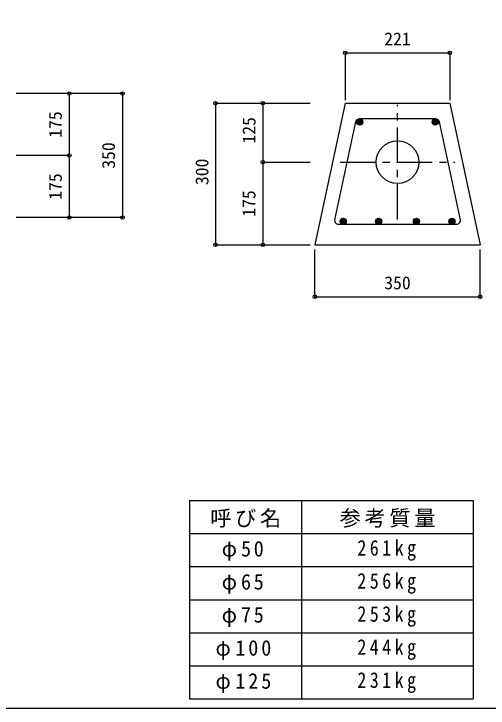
# Model space of a CAD drawing. Units: millimetres at full size, sheet at 1:15, with parts at other scales. Extents: x -2099 to 2101, y -1453 to 1487.
# Drawn here: x 43 to 1047, y -1453 to 17 of the extents above; entities that cross this region are included whole.
import ezdxf
from ezdxf.enums import TextEntityAlignment as Align

# ---------------------------------------------------------------- set-up
doc = ezdxf.new("R2010")
doc.units = ezdxf.units.MM
doc.header["$LTSCALE"] = 15
doc.header["$PDMODE"] = 32
doc.header["$PDSIZE"] = 7.5
doc.linetypes.add('CHAIN1', pattern=[8, 5, -1, 1, -1])
doc.layers.add('0-0', color=7, linetype='Continuous')
doc.layers.add('1-0', color=7, linetype='Continuous')
doc.styles.add('ＭＳ ゴシック', font='')
doc.styles.get('ＭＳ ゴシック').set_extended_font_data('MS Gothic')

msp = doc.modelspace()

# ---------------------------------------------------------------- linework, layer by layer
at = {"layer": '0-0', "color": 4}
for p, q in [((744.33, -65.97), (744.33, -165.97)), ((470.05, -172.47), (570.05, -172.47)), ((470.05, -172.47), (470.05, -472.47)), ((570.05, -172.47), (670.05, -172.47)), ((570.05, -172.47), (570.05, -297.47)), ((570.05, -297.47), (670.05, -297.47)), ((570.05, -297.47), (570.05, -472.47)), ((470.05, -472.47), (570.05, -472.47)), ((570.05, -472.47), (670.05, -472.47)), ((680.05, -582.47), (680.05, -482.47)), ((1030.04, -582.47), (1030.04, -482.47)), ((680.05, -582.47), (1030.04, -582.47))]:
    msp.add_line(p, q, dxfattribs=at)
at = {"layer": '0-0', "color": 3}
for p, q in [((744.33, -172.47), (680.05, -472.47)), ((680.05, -472.47), (1030.04, -472.47))]:
    msp.add_line(p, q, dxfattribs=at)
at = {"layer": '0-0', "color": 4, "linetype": 'CHAIN1'}
for p, q in [((855.05, -418.97), (855.05, -175.97)), ((733.55, -297.47), (976.55, -297.47))]:
    msp.add_line(p, q, dxfattribs=at)
at = {"layer": '0-0', "color": 2}
for p, q in [((722.12, -419.3), (766.48, -212.3)), ((935.79, -205.97), (774.3, -205.97)), ((987.96, -419.26), (943.61, -212.3)), ((729.94, -428.98), (980.14, -428.94))]:
    msp.add_line(p, q, dxfattribs=at)
at = {"layer": '0-0'}
for p, q in [((768.58, -211.79), (775.73, -218.94)), ((768.75, -214.08), (773.44, -218.77)), ((769, -210.09), (777.43, -218.52)), ((769.74, -208.71), (778.81, -217.77)), ((770.75, -207.6), (779.92, -216.77)), ((772, -206.73), (780.79, -215.51)), ((773.55, -206.15), (781.37, -213.97)), ((775.51, -205.99), (781.53, -212.01)), ((928.58, -211.79), (935.73, -218.94)), ((928.75, -214.08), (933.44, -218.77)), ((929, -210.09), (937.43, -218.52)), ((929.74, -208.71), (938.81, -217.77)), ((930.75, -207.6), (939.92, -216.77)), ((932, -206.73), (940.79, -215.51)), ((933.55, -206.15), (941.37, -213.97)), ((935.51, -205.99), (941.53, -212.01)), ((733.58, -421.79), (740.73, -428.94)), ((733.75, -424.08), (738.44, -428.77)), ((734, -420.09), (742.43, -428.52)), ((734.74, -418.71), (743.81, -427.77)), ((735.75, -417.6), (744.92, -426.77)), ((737, -416.73), (745.79, -425.51)), ((738.55, -416.15), (746.37, -423.97)), ((740.51, -415.99), (746.53, -422.01)), ((808.58, -421.79), (815.73, -428.94)), ((808.75, -424.08), (813.44, -428.77)), ((809, -420.09), (817.43, -428.52)), ((809.74, -418.71), (818.81, -427.77)), ((810.75, -417.6), (819.92, -426.77)), ((812, -416.73), (820.79, -425.51)), ((813.55, -416.15), (821.37, -423.97)), ((815.51, -415.99), (821.53, -422.01)), ((888.58, -421.79), (895.73, -428.94)), ((888.75, -424.08), (893.44, -428.77)), ((889, -420.09), (897.43, -428.52)), ((889.74, -418.71), (898.81, -427.77)), ((890.75, -417.6), (899.92, -426.77)), ((892, -416.73), (900.79, -425.51)), ((893.54, -416.15), (901.37, -423.97)), ((895.51, -415.99), (901.53, -422.01)), ((963.58, -421.79), (970.73, -428.94)), ((963.75, -424.08), (968.44, -428.77)), ((964, -420.09), (972.43, -428.52)), ((964.74, -418.71), (973.81, -427.77)), ((965.75, -417.6), (974.92, -426.77)), ((967, -416.73), (975.79, -425.51)), ((968.54, -416.15), (976.37, -423.97)), ((970.51, -415.99), (976.53, -422.01))]:
    msp.add_line(p, q, dxfattribs=at)
at = {"layer": '0-0', "color": 5}
for p, q in [((415.14, -1013.92), (1015.3, -1013.92)), ((415.14, -1013.92), (415.14, -1433.92)), ((652.08, -1013.92), (652.08, -1433.92)), ((1015.3, -1013.92), (1015.3, -1433.92)), ((415.14, -1083.92), (1015.3, -1083.92)), ((415.14, -1153.92), (1015.3, -1153.92)), ((415.14, -1223.92), (1015.3, -1223.92)), ((415.14, -1293.92), (1015.3, -1293.92)), ((415.14, -1363.92), (1015.3, -1363.92)), ((415.14, -1433.92), (1015.3, -1433.92))]:
    msp.add_line(p, q, dxfattribs=at)
msp.add_lwpolyline([(-2099.23, 1486.51), (-2099.23, -1453.49), (2100.77, -1453.49), (2100.77, 1486.51)], dxfattribs=at)
at = {"layer": '0-0', "color": 4}
msp.add_lwpolyline([(744.33, -65.97), (965.76, -65.97), (965.76, -165.97)], dxfattribs=at)
at = {"layer": '0-0', "color": 3}
msp.add_lwpolyline([(744.33, -172.47), (965.76, -172.47), (1030.04, -472.47)], dxfattribs=at)
at = {"layer": '0-0', "color": 2}
for centre in [(775.05, -212.47), (935.05, -212.47), (740.05, -422.47), (815.05, -422.47), (895.04, -422.47), (970.04, -422.47)]:
    msp.add_circle(centre, 6.5, dxfattribs=at)
at = {"layer": '0-0', "color": 3}
msp.add_circle((855.05, -297.47), 45.1, dxfattribs=at)
at = {"layer": '0-0', "color": 2}
for centre, start, end in [((774.3, -213.97), 90, 167.9053), ((935.79, -213.97), 12.09475, 90), ((729.94, -420.98), 167.9053, 270.00892), ((980.14, -420.94), 270.00892, 12.09475)]:
    msp.add_arc(centre, 8, start, end, dxfattribs=at)
at = {"layer": '0-0', "color": 4}
for p in [(744.33, -65.97), (965.76, -65.97), (470.05, -172.47), (570.05, -172.47), (570.05, -297.47), (470.05, -472.47), (570.05, -472.47), (680.05, -582.47), (1030.04, -582.47)]:
    msp.add_point(p, dxfattribs=at)
at = {"layer": '1-0', "color": 4}
for p, q in [((160.46, -152.06), (47.96, -152.06)), ((160.46, -152.06), (160.46, -283.31)), ((272.96, -152.06), (160.46, -152.06)), ((272.96, -152.06), (272.96, -414.56)), ((160.46, -283.31), (47.96, -283.31)), ((160.46, -283.31), (160.46, -414.56)), ((160.46, -414.56), (47.96, -414.56)), ((272.96, -414.56), (160.46, -414.56))]:
    msp.add_line(p, q, dxfattribs=at)
for p in [(160.46, -152.06), (272.96, -152.06), (160.46, -283.31), (160.46, -414.56), (272.96, -414.56)]:
    msp.add_point(p, dxfattribs=at)

# ---------------------------------------------------------------- texts
at = {"layer": '0-0', "color": 4, "style": 'ＭＳ ゴシック'}
for s, p in [('221', (826.92, -58.47)), ('350', (826.92, -574.97))]:
    msp.add_text(s, height=27.49, dxfattribs=at).set_placement(p, align=Align.BOTTOM_LEFT)
for s, p in [('125', (562.75, -258.09)), ('300', (463.15, -346.05)), ('175', (562.55, -413.1))]:
    msp.add_text(s, height=27.49, rotation=90, dxfattribs=at).set_placement(p, align=Align.BOTTOM_LEFT)
at = {"layer": '0-0', "char_height": 32.99, "attachment_point": 7, "style": 'ＭＳ ゴシック'}
for s, insert in [('\\T1.17;呼び名', (458.61, -1071.42)), ('\\T1.17;参考質量', (732.44, -1071.42)), ('\\T1.26;\\W0.95;φ50', (482.99, -1141.42)), ('\\T1.38;\\W0.85;261kg', (769.94, -1141.42)), ('\\T1.26;\\W0.95;φ65', (482.99, -1211.42)), ('\\T1.38;\\W0.85;256kg', (769.94, -1211.42)), ('\\T1.26;\\W0.95;φ75', (482.99, -1281.42)), ('\\T1.38;\\W0.85;253kg', (769.94, -1281.42)), ('\\T1.38;\\W0.85;244kg', (769.94, -1351.42)), ('\\T1.29;\\W0.95;φ100', (469.86, -1351.42)), ('\\T1.29;\\W0.95;φ125', (469.86, -1421.42)), ('\\T1.38;\\W0.85;231kg', (769.94, -1421.42))]:
    msp.add_mtext(s, dxfattribs=dict(at, insert=insert))
at = {"layer": '1-0', "color": 4, "style": 'ＭＳ ゴシック'}
for s, p in [('175', (152.96, -245.81)), ('350', (265.46, -311.43)), ('175', (152.96, -377.06))]:
    msp.add_text(s, height=27.49, rotation=90, dxfattribs=at).set_placement(p, align=Align.BOTTOM_LEFT)

doc.saveas('drawing.dxf')
